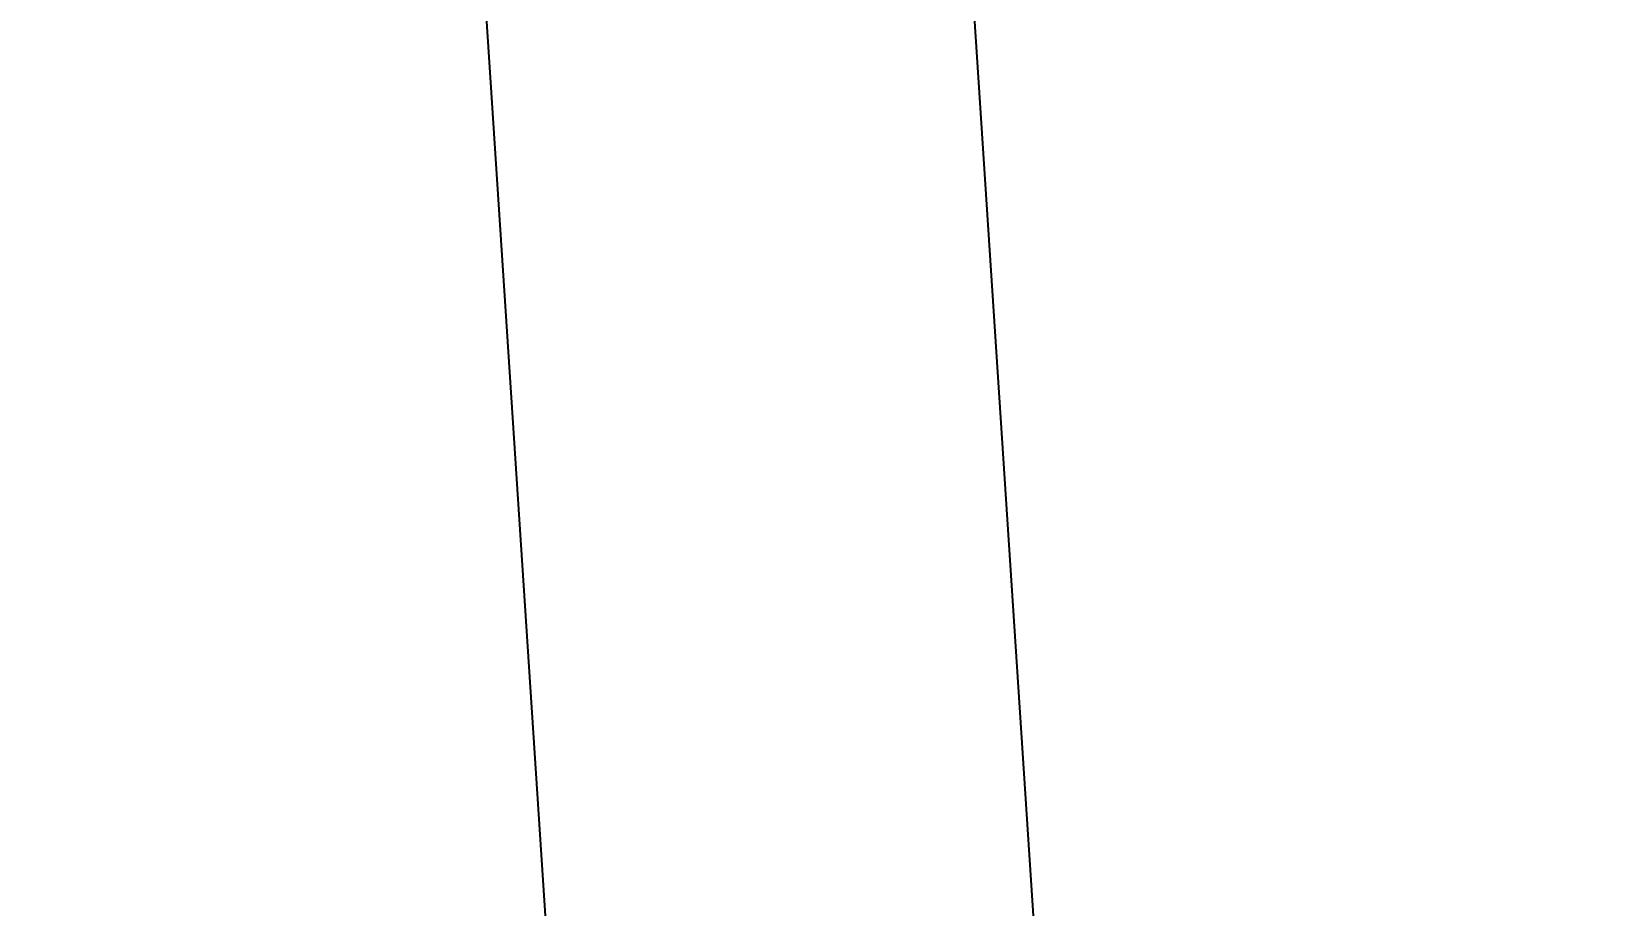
# Model space of a CAD drawing. Header units: metres. Extents: x 222509 to 223547, y 765290 to 766147.
# Drawn here: x 223030.00036 to 223030.02431, y 765862.03215 to 765862.04538 of the extents above; entities that cross this region are included whole.
import ezdxf

# ---------------------------------------------------------------- set-up
doc = ezdxf.new("R2010")
doc.units = ezdxf.units.M
for name, color, linetype in [('K', 8, 'Continuous'), ('KER', 8, 'Continuous'), ('PNT', 8, 'Continuous'), ('PNTELEV', 5, 'Continuous')]:
    doc.layers.add(name, color=color, linetype=linetype)
doc.layers.add('M2605', color=8, linetype='Continuous', lineweight=25)
doc.styles.add('PTXT', font='txt.shx')

# ---------------------------------------------------------------- blocks, each defined once
blk = doc.blocks.new('G$CAC2BD834')
at = {"layer": 'KER'}
blk.add_lwpolyline([(223030.58, 765853.33), (223029.75, 765865.96), (223024.85, 765868.92), (223024.35, 765872.59), (223023.73, 765876.73)], dxfattribs=at)
blk = doc.blocks.new('SRVPNO1')
at = {"layer": 'PNTELEV', "color": 8, "style": 'PTXT'}
blk.add_attdef('ELEV2', (1.5, -0.5), '', height=1, dxfattribs=at)
blk = doc.blocks.new('G$C9B10AD15')
at = {"layer": 'K'}
blk.add_lwpolyline([(223102.917246, 765750.497384), (223107.818, 765752.72, 0.223751), (223109.382, 765757.101), (223108.726, 765762.564), (223116.316, 765765.724), (223118.532, 765761.083, 0.427989), (223122.855, 765759.347, 0.13377), (223124.348, 765760.43), (223127.065, 765764.364, 0.129488), (223127.634, 765770.47), (223125.904, 765774.84, 0.214145), (223117.327, 765783.282), (223106.732, 765787.955), (223096.117, 765792.81), (223077.665, 765801.436), (223057.961, 765810.666), (223046.686, 765815.835, -0.047532), (223039.269, 765820.468, -0.192502), (223031.897, 765835.1), (223031.437, 765840.881), (223030.775, 765850.457), (223029.753, 765866.033), (223024.899, 765868.95), (223023.772, 765876.664)], format="xyb", dxfattribs=at)
at = {"layer": 'PNT', "color": 252}
ref = blk.add_blockref('SRVPNO1', (223027.923, 765862.074, 511.789), dxfattribs=dict(at, xscale=0.375, yscale=0.375, zscale=0.375))
ref.add_attrib('ELEV2', '511.79', (223028.4855, 765861.8865, 511.789), dxfattribs={"layer": 'PNTELEV', "color": 8, "height": 0.375, "style": 'PTXT'})
blk = doc.blocks.new('G$CFB36F9AD')
at = {"layer": 'M2605'}
blk.add_lwpolyline([(223102.917246, 765750.497384), (223107.818, 765752.72, 0.223751), (223109.382, 765757.101), (223108.726, 765762.564), (223116.316, 765765.724), (223118.532, 765761.083, 0.427989), (223122.855, 765759.347, 0.13377), (223124.348, 765760.43), (223127.065, 765764.364, 0.129488), (223127.634, 765770.47), (223125.904, 765774.84, 0.214145), (223117.327, 765783.282), (223106.732, 765787.955), (223096.117, 765792.81), (223077.665, 765801.436), (223057.961, 765810.666), (223046.686, 765815.835, -0.047532), (223039.269, 765820.468, -0.192502), (223031.897, 765835.1), (223031.437, 765840.881), (223030.775, 765850.457), (223029.753, 765866.033), (223024.899, 765868.95), (223023.772, 765876.664)], format="xyb", dxfattribs=at)
at = {"layer": 'PNT'}
ref = blk.add_blockref('SRVPNO1', (223027.923, 765862.074, 511.789), dxfattribs=dict(at, xscale=0.375, yscale=0.375, zscale=0.375))
ref.add_attrib('ELEV2', '511.79', (223028.4855, 765861.8865, 511.789), dxfattribs={"layer": 'PNTELEV', "color": 8, "height": 0.375, "style": 'PTXT'})

msp = doc.modelspace()

# ---------------------------------------------------------------- block references
for name in ['G$CAC2BD834', 'G$C9B10AD15', 'G$CFB36F9AD']:
    msp.add_blockref(name, (0, 0))

doc.saveas('drawing.dxf')
